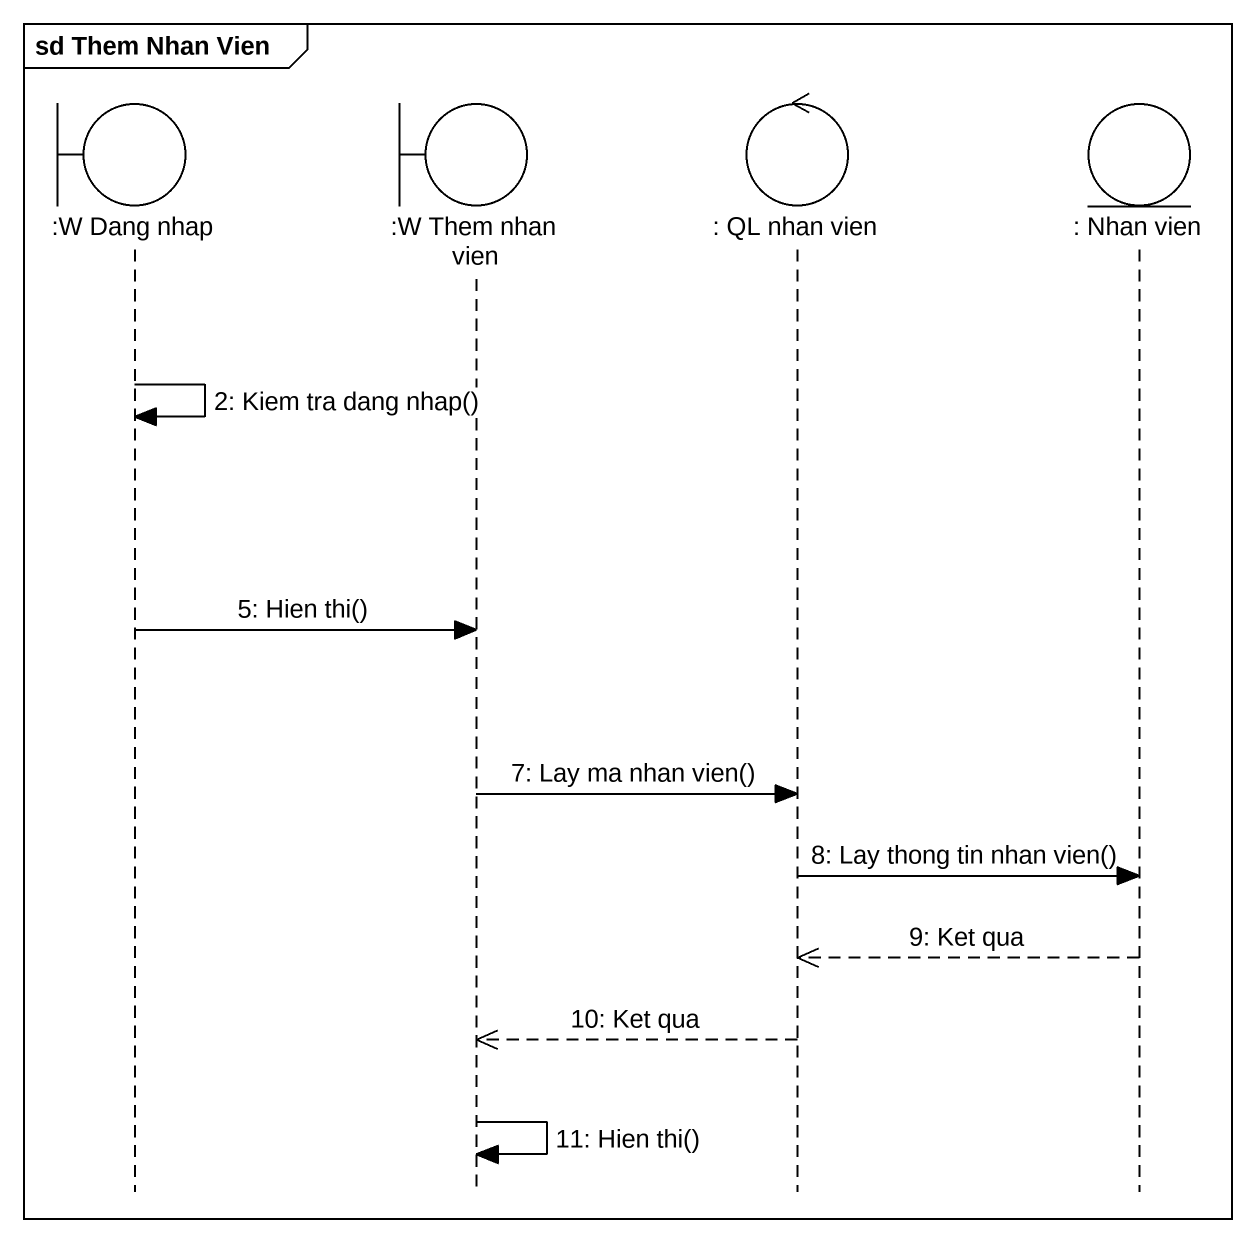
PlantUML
@startuml
mainframe sd Them Nhan Vien
hide footbox
boundary ":W Dang nhap" as W_Dang_nhap
boundary ":W Them nhan vien" as W_Them_nhan_vien
control ": QL nhan vien" as QL_nhan_vien
entity ": Nhan vien" as Nhan_vien

W_Dang_nhap -> W_Dang_nhap : 2: Kiem tra dang nhap()
W_Dang_nhap -> W_Them_nhan_vien : 5: Hien thi()
W_Them_nhan_vien -> QL_nhan_vien : 7: Lay ma nhan vien()
QL_nhan_vien -> Nhan_vien : 8: Lay thong tin nhan vien()
Nhan_vien -->> QL_nhan_vien : 9: Ket qua
QL_nhan_vien -->> W_Them_nhan_vien : 10: Ket qua
W_Them_nhan_vien -> W_Them_nhan_vien : 11: Hien thi()
@enduml
